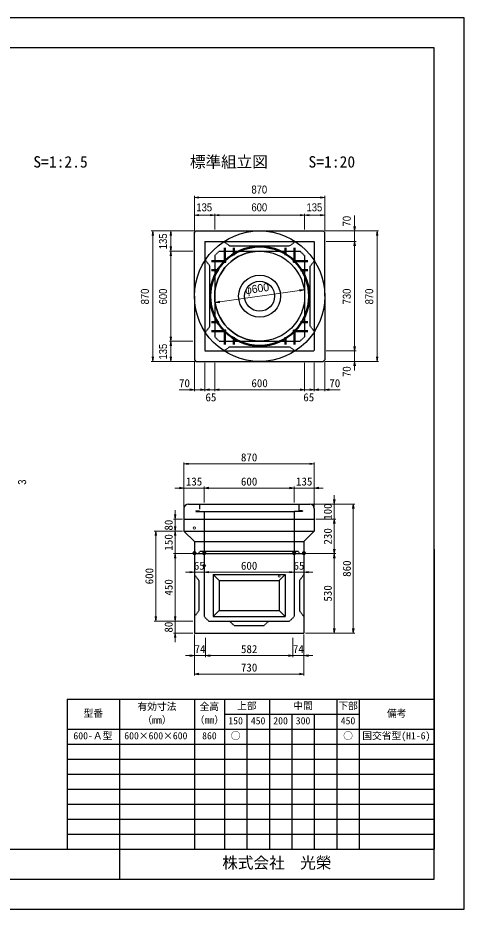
# Model space of a CAD drawing. Units: millimetres, scale not verified. Extents: x -210 to 210, y -148 to 148.
# Drawn here: x 61.1 to 210, y -148.5 to 148.5 of the extents above; entities that cross this region are included whole.
import ezdxf
from ezdxf.enums import TextEntityAlignment as Align

# ---------------------------------------------------------------- set-up
doc = ezdxf.new("R2010")
doc.units = ezdxf.units.MM
doc.linetypes.add('USER2', pattern=[4.7625, 3.175, -1.5875])
doc.layers.add('0-0', color=7, linetype='Continuous')
doc.layers.add('0-9_鉄筋', color=7, linetype='Continuous')
for name, color, linetype, lineweight in [('0-1_0', 9, 'Continuous', 25), ('0-2_dims', 2, 'Continuous', 13), ('0-3_pen1実線', 4, 'Continuous', 13), ('0-4_pen2実線', 3, 'Continuous', 13), ('0-5_pen3実線', 7, 'Continuous', 25), ('0-6_pen4実線', 6, 'Continuous', 25), ('0-8_pen2破線', 3, 'USER2', 25), ('0-A_鉄筋 1', 7, 'Continuous', 50), ('0-B_鉄筋 2', 7, 'USER2', 50)]:
    doc.layers.add(name, color=color, linetype=linetype, lineweight=lineweight)
doc.styles.add('ＭＳ ゴシック', font='')
doc.styles.add('ＭＳ Ｐゴシック', font='')
doc.styles.get('ＭＳ ゴシック').set_extended_font_data('MS Gothic')
doc.styles.get('ＭＳ Ｐゴシック').set_extended_font_data('MS PGothic')

# ---------------------------------------------------------------- blocks, each defined once
blk = doc.blocks.new('部分図 1')
at = {"layer": '0-1_0'}
blk.add_lwpolyline([(0, 0), (8400, 0), (8400, 5940), (0, 5940)], close=True, dxfattribs=at)
at = {"layer": '0-2_dims'}
for p, q in [((6600, 4520), (6600, 4753)), ((7470, 4520), (7470, 4753)), ((6600, 4743), (7470, 4743)), ((6600, 4520), (6600, 4634.58)), ((6735, 4530), (6735, 4634.58)), ((6735, 4530), (6735, 4634.57)), ((7335, 4530), (7335, 4634.57)), ((7335, 4530), (7335, 4634.57)), ((7470, 4520), (7470, 4634.57)), ((6735, 4624.58), (6600, 4624.58)), ((6735, 4624.57), (7335, 4624.57)), ((7335, 4624.57), (7470, 4624.57)), ((7669, 4520), (7669, 4622.73)), ((6600, 4520), (6312, 4520)), ((6322, 4520), (6322, 3650)), ((6600, 4520), (6433, 4520)), ((6443, 4520), (6443, 4385)), ((7470, 4520), (7679, 4520)), ((7470, 4520), (7829, 4520)), ((7669, 4520), (7669, 4450)), ((7819, 4520), (7819, 3650)), ((7480, 4450), (7679, 4450)), ((7480, 4450), (7679, 4450)), ((7669, 4450), (7669, 4390)), ((7669, 4450), (7669, 3720)), ((6590, 4385), (6433, 4385)), ((6590, 4385), (6433, 4385)), ((6443, 4385), (6443, 3785)), ((7331.91, 4127.95), (6738.09, 4042.05)), ((6590, 3785), (6433, 3785)), ((6590, 3785), (6433, 3785)), ((6443, 3785), (6443, 3650)), ((7669, 3720), (7669, 3780)), ((7480, 3720), (7679, 3720)), ((7480, 3720), (7679, 3720)), ((7669, 3720), (7669, 3650)), ((6600, 3650), (6312, 3650)), ((6600, 3650), (6433, 3650)), ((7470, 3650), (7829, 3650)), ((7470, 3650), (7679, 3650)), ((7669, 3650), (7669, 3590))]:
    blk.add_line(p, q, dxfattribs=at)
at = {"layer": '0-2_dims', "lineweight": 18}
for p, q in [((6600, 3650), (6600, 3452)), ((6670, 3640), (6670, 3452)), ((6670, 3640), (6670, 3452)), ((6735, 3640), (6735, 3452)), ((6735, 3640), (6735, 3452)), ((7335, 3640), (7335, 3452)), ((7335, 3640), (7335, 3452)), ((7400, 3640), (7400, 3452)), ((7400, 3640), (7400, 3452)), ((7470, 3650), (7470, 3452)), ((6600, 3462), (6497, 3462)), ((6600, 3462), (6670, 3462)), ((6670, 3462), (6610, 3462)), ((6670, 3462), (6730, 3462)), ((6670, 3462), (6735, 3462)), ((6735, 3462), (6795, 3462)), ((6735, 3462), (7335, 3462)), ((7335, 3462), (7275, 3462)), ((7335, 3462), (7400, 3462)), ((7400, 3462), (7340, 3462)), ((7400, 3462), (7460, 3462)), ((7400, 3462), (7470, 3462)), ((7470, 3462), (7573, 3462)), ((6530, 2679.5), (6530, 2977.5)), ((7400, 2709.5), (7400, 2977.5)), ((6530, 2967.5), (7400, 2967.5)), ((6530, 2806.5), (6470, 2806.5)), ((6530, 2679.5), (6530, 2816.5)), ((6530, 2806.5), (6665, 2806.5)), ((6665, 2709.5), (6665, 2816.5)), ((6665, 2709.5), (6665, 2816.5)), ((6665, 2806.5), (6725, 2806.5)), ((6665, 2806.5), (7265, 2806.5)), ((7265, 2806.5), (7205, 2806.5)), ((7265, 2709.5), (7265, 2816.5)), ((7265, 2709.5), (7265, 2816.5)), ((7265, 2806.5), (7400, 2806.5)), ((7400, 2679.5), (7400, 2816.5)), ((7400, 2806.5), (7460, 2806.5)), ((7533, 2699.5), (7533, 2759.5)), ((7380, 2699.5), (7543, 2699.5)), ((7380, 2699.5), (7670, 2699.5)), ((7533, 2699.5), (7533, 2599.5)), ((7660, 2699.5), (7660, 1839.5)), ((6471, 2599.5), (6471, 2659.5)), ((6520, 2599.5), (6461, 2599.5)), ((6471, 2599.5), (6471, 2519.5)), ((6471, 2519.5), (6471, 2579.5)), ((7410, 2599.5), (7543, 2599.5)), ((7410, 2599.5), (7543, 2599.5)), ((7533, 2599.5), (7533, 2539.5)), ((7533, 2599.5), (7533, 2369.5)), ((6520, 2519.5), (6332, 2519.5)), ((6342, 2519.5), (6342, 1919.5)), ((6520, 2519.5), (6461, 2519.5)), ((6520, 2519.5), (6461, 2519.5)), ((6471, 2519.5), (6471, 2369.5)), ((6471, 2519.5), (6471, 2459.5)), ((6590, 2369.5), (6461, 2369.5)), ((6590, 2369.5), (6461, 2369.5)), ((6471, 2369.5), (6471, 1919.5)), ((6471, 2369.5), (6471, 2309.5)), ((6600, 2359.5), (6600, 2235.5)), ((6665, 2359.5), (6665, 2235.5)), ((6665, 2359.5), (6665, 2235.5)), ((7265, 2359.5), (7265, 2235.5)), ((7265, 2359.5), (7265, 2235.5)), ((7330, 2363.25), (7330, 2235.5)), ((7340, 2369.5), (7543, 2369.5)), ((7350, 2369.5), (7543, 2369.5)), ((7533, 2369.5), (7533, 1839.5)), ((6600, 2245.5), (6540, 2245.5)), ((6600, 2245.5), (6665, 2245.5)), ((6665, 2245.5), (6725, 2245.5)), ((6665, 2245.5), (7265, 2245.5)), ((7265, 2245.5), (7205, 2245.5)), ((7265, 2245.5), (7330, 2245.5)), ((7330, 2245.5), (7390, 2245.5)), ((6471, 1919.5), (6471, 1979.5)), ((6590, 1919.5), (6332, 1919.5)), ((6590, 1919.5), (6461, 1919.5)), ((6590, 1919.5), (6461, 1919.5)), ((6471, 1919.5), (6471, 1839.5)), ((6590, 1839.5), (6461, 1839.5)), ((6471, 1839.5), (6471, 1779.5)), ((6600, 1829.5), (6600, 1557)), ((6600.03, 1818.63), (6600.03, 1679.9)), ((6674.4, 1808.9), (6674.4, 1679.9)), ((6674.4, 1808.9), (6674.4, 1679.9)), ((7256.6, 1808.9), (7256.6, 1679.9)), ((7256.6, 1808.9), (7256.6, 1679.9)), ((7330, 1829.5), (7330, 1557)), ((7340, 1839.5), (7543, 1839.5)), ((7350, 1839.5), (7670, 1839.5)), ((7330.5, 1779), (7330.5, 1679.9)), ((6600.03, 1689.9), (6540.03, 1689.9)), ((6600.03, 1689.9), (6674.4, 1689.9)), ((6674.4, 1689.9), (6734.4, 1689.9)), ((6674.4, 1689.9), (7256.6, 1689.9)), ((7256.6, 1689.9), (7196.6, 1689.9)), ((7256.6, 1689.9), (7330.5, 1689.9)), ((7330.5, 1689.9), (7390.5, 1689.9)), ((6600, 1567), (7330, 1567))]:
    blk.add_line(p, q, dxfattribs=at)
at = {"layer": '0-2_dims'}
for points in [[(6630, 4748), (6600, 4743), (6630, 4738)], [(7440, 4738), (7470, 4743), (7440, 4748)], [(6630, 4629.58), (6600, 4624.58), (6630, 4619.58)], [(6705, 4619.58), (6735, 4624.58), (6705, 4629.58)], [(6765, 4629.57), (6735, 4624.57), (6765, 4619.57)], [(7305, 4619.57), (7335, 4624.57), (7305, 4629.57)], [(7365, 4629.57), (7335, 4624.57), (7365, 4619.57)], [(7440, 4619.57), (7470, 4624.57), (7440, 4629.57)], [(6327, 4490), (6322, 4520), (6317, 4490)], [(6448, 4490), (6443, 4520), (6438, 4490)], [(7664, 4550), (7669, 4520), (7674, 4550)], [(7824, 4490), (7819, 4520), (7814, 4490)], [(6438, 4415), (6443, 4385), (6448, 4415)], [(7674, 4420), (7669, 4450), (7664, 4420)], [(7674, 4420), (7669, 4450), (7664, 4420)], [(6448, 4355), (6443, 4385), (6438, 4355)], [(7302.93, 4118.71), (7331.91, 4127.95), (7301.5, 4128.61)], [(6767.07, 4051.29), (6738.09, 4042.05), (6768.5, 4041.39)], [(6438, 3815), (6443, 3785), (6448, 3815)], [(6448, 3755), (6443, 3785), (6438, 3755)], [(7664, 3750), (7669, 3720), (7674, 3750)], [(7664, 3750), (7669, 3720), (7674, 3750)], [(6317, 3680), (6322, 3650), (6327, 3680)], [(6438, 3680), (6443, 3650), (6448, 3680)], [(7674, 3620), (7669, 3650), (7664, 3620)], [(7814, 3680), (7819, 3650), (7824, 3680)]]:
    blk.add_lwpolyline(points, dxfattribs=at)
at = {"layer": '0-2_dims', "lineweight": 18}
for points in [[(6570, 3457), (6600, 3462), (6570, 3467)], [(6640, 3457), (6670, 3462), (6640, 3467)], [(6700, 3467), (6670, 3462), (6700, 3457)], [(6765, 3467), (6735, 3462), (6765, 3457)], [(6765, 3467), (6735, 3462), (6765, 3457)], [(7305, 3457), (7335, 3462), (7305, 3467)], [(7305, 3457), (7335, 3462), (7305, 3467)], [(7370, 3457), (7400, 3462), (7370, 3467)], [(7430, 3467), (7400, 3462), (7430, 3457)], [(7500, 3467), (7470, 3462), (7500, 3457)], [(6560, 2972.5), (6530, 2967.5), (6560, 2962.5)], [(7370, 2962.5), (7400, 2967.5), (7370, 2972.5)], [(6500, 2801.5), (6530, 2806.5), (6500, 2811.5)], [(6695, 2811.5), (6665, 2806.5), (6695, 2801.5)], [(6695, 2811.5), (6665, 2806.5), (6695, 2801.5)], [(7235, 2801.5), (7265, 2806.5), (7235, 2811.5)], [(7235, 2801.5), (7265, 2806.5), (7235, 2811.5)], [(7430, 2811.5), (7400, 2806.5), (7430, 2801.5)], [(7528, 2729.5), (7533, 2699.5), (7538, 2729.5)], [(7665, 2669.5), (7660, 2699.5), (7655, 2669.5)], [(6466, 2629.5), (6471, 2599.5), (6476, 2629.5)], [(7538, 2569.5), (7533, 2599.5), (7528, 2569.5)], [(7538, 2569.5), (7533, 2599.5), (7528, 2569.5)], [(6347, 2489.5), (6342, 2519.5), (6337, 2489.5)], [(6466, 2549.5), (6471, 2519.5), (6476, 2549.5)], [(6476, 2489.5), (6471, 2519.5), (6466, 2489.5)], [(7528, 2399.5), (7533, 2369.5), (7538, 2399.5)], [(6476, 2339.5), (6471, 2369.5), (6466, 2339.5)], [(6476, 2339.5), (6471, 2369.5), (6466, 2339.5)], [(7538, 2339.5), (7533, 2369.5), (7528, 2339.5)], [(6570, 2240.5), (6600, 2245.5), (6570, 2250.5)], [(6695, 2250.5), (6665, 2245.5), (6695, 2240.5)], [(6695, 2250.5), (6665, 2245.5), (6695, 2240.5)], [(7235, 2240.5), (7265, 2245.5), (7235, 2250.5)], [(7235, 2240.5), (7265, 2245.5), (7235, 2250.5)], [(7360, 2250.5), (7330, 2245.5), (7360, 2240.5)], [(6337, 1949.5), (6342, 1919.5), (6347, 1949.5)], [(6466, 1949.5), (6471, 1919.5), (6476, 1949.5)], [(6466, 1949.5), (6471, 1919.5), (6476, 1949.5)], [(7528, 1869.5), (7533, 1839.5), (7538, 1869.5)], [(7655, 1869.5), (7660, 1839.5), (7665, 1869.5)], [(6476, 1809.5), (6471, 1839.5), (6466, 1809.5)], [(6570.03, 1684.9), (6600.03, 1689.9), (6570.03, 1694.9)], [(6704.4, 1694.9), (6674.4, 1689.9), (6704.4, 1684.9)], [(6704.4, 1694.9), (6674.4, 1689.9), (6704.4, 1684.9)], [(7226.6, 1684.9), (7256.6, 1689.9), (7226.6, 1694.9)], [(7226.6, 1684.9), (7256.6, 1689.9), (7226.6, 1694.9)], [(7360.5, 1694.9), (7330.5, 1689.9), (7360.5, 1684.9)], [(6630, 1572), (6600, 1567), (6630, 1562)], [(7300, 1562), (7330, 1567), (7300, 1572)]]:
    blk.add_lwpolyline(points, dxfattribs=at)
at = {"layer": '0-3_pen1実線'}
blk.add_line((7297, 2694.82), (7301.68, 2699.5), dxfattribs=at)
at = {"layer": '0-4_pen2実線'}
for centre, radius in [((6600, 2539.5), 8), ((6665, 2289.5), 8), ((7165, 2219.5), 6)]:
    blk.add_circle(centre, radius, dxfattribs=at)
at = {"layer": '0-5_pen3実線'}
for p, q in [((6600, 4510), (6610, 4520)), ((6610, 4520), (7460, 4520)), ((7470, 4510), (7460, 4520)), ((6600, 4085), (6600, 4510)), ((7470, 4085), (7470, 4510)), ((6600, 4085), (6600, 3660)), ((7470, 4085), (7470, 3660)), ((6600, 3660), (6610, 3650)), ((6600, 3660), (6610, 3650)), ((6610, 3650), (7460, 3650)), ((7470, 3660), (7460, 3650)), ((7470, 3660), (7460, 3650)), ((6560, 2699.5), (7370, 2699.5)), ((6530, 2669.5), (6530, 2599.5)), ((7400, 2669.5), (7400, 2599.5)), ((6530, 2599.5), (6530, 2519.5)), ((6530, 2599.5), (7400, 2599.5)), ((7400, 2599.5), (7400, 2519.5)), ((6600, 2449.5), (6530, 2519.5)), ((6530, 2519.5), (7400, 2519.5)), ((7330, 2449.5), (7400, 2519.5)), ((6600, 2449.5), (6600, 2369.5)), ((6600, 2449.5), (7330, 2449.5)), ((7330, 2449.5), (7330, 2369.5)), ((6600, 2369.5), (6600, 1839.5)), ((6600, 2369.5), (7330, 2369.5)), ((7330, 2369.5), (7330, 1839.5)), ((6725, 2229.5), (6725, 1949.5)), ((6725, 2229.5), (6765, 2189.5)), ((6725, 2229.5), (6965, 2229.5)), ((6965, 2229.5), (7205, 2229.5)), ((7205, 2229.5), (7165, 2189.5)), ((7205, 2229.5), (7205, 1949.5)), ((6765, 2189.5), (6765, 1989.5)), ((6765, 2189.5), (6965, 2189.5)), ((6965, 2189.5), (7165, 2189.5)), ((7165, 2189.5), (7165, 1989.5)), ((6725, 1949.5), (6765, 1989.5)), ((6765, 1989.5), (6965, 1989.5)), ((6965, 1989.5), (7165, 1989.5)), ((7205, 1949.5), (7165, 1989.5)), ((6725, 1949.5), (6965, 1949.5)), ((6965, 1949.5), (7205, 1949.5)), ((6600, 1839.5), (7330, 1839.5)), ((6100, 1400), (6100, 400)), ((6600, 1400), (6600, 400)), ((6800, 1400), (6800, 400)), ((7100, 1400), (7100, 400)), ((7550, 1400), (7550, 400)), ((7700, 1400), (7700, 400)), ((6800, 1300), (7700, 1300)), ((6950, 1300), (6950, 400)), ((7250, 1300), (7250, 400)), ((7400, 1300), (7400, 400)), ((5750, 1200), (8200, 1200)), ((5750, 1100), (8200, 1100)), ((5750, 1000), (8200, 1000)), ((5750, 900), (8200, 900)), ((5750, 800), (8200, 800)), ((5750, 700), (8200, 700)), ((5750, 600), (8200, 600)), ((5750, 500), (8200, 500))]:
    blk.add_line(p, q, dxfattribs=at)
for radius in [435, 300, 140, 100]:
    blk.add_circle((7035, 4085), radius, dxfattribs=at)
for centre, radius, start, end in [((7035, 4085), 300, 90, 270), ((6560, 2669.5), 30, 90, 180), ((7370, 2669.5), 30, 0, 90)]:
    blk.add_arc(centre, radius, start, end, dxfattribs=at)
at = {"layer": '0-6_pen4実線'}
for p, q in [((8200, 2400), (8200, 1400)), ((5750, 1400), (8200, 1400)), ((5750, 1400), (5750, 400)), ((8200, 1400), (8200, 400)), ((200, 400), (8200, 400)), ((6100, 400), (6100, 200))]:
    blk.add_line(p, q, dxfattribs=at)
blk.add_lwpolyline([(200, 200), (8200, 200), (8200, 5740), (200, 5740)], close=True, dxfattribs=at)
at = {"layer": '0-8_pen2破線'}
for p, q in [((6670, 4450), (7400, 4450)), ((6670, 4450), (6670, 3720)), ((6835, 4419.9), (6795, 4449.9)), ((7400, 4450), (7400, 3720)), ((6765, 4385), (6735, 4355)), ((6735, 4355), (6735, 3815)), ((6765, 4385), (7305, 4385)), ((7305, 4385), (7335, 4355)), ((7335, 4355), (7335, 3815)), ((7373, 4285), (7403, 4325)), ((7373, 3885), (7373, 4285)), ((6703.42, 3885), (6673.42, 3845)), ((7373, 3885), (7403, 3845)), ((6735, 3815), (6765, 3785)), ((7335, 3815), (7305, 3785)), ((6765, 3785), (7305, 3785)), ((6835, 3748), (6795, 3718)), ((6835, 3748), (7235, 3748)), ((7235, 3748), (7275, 3718)), ((6670, 3720), (7400, 3720)), ((6633, 2699.5), (6633, 2664.5)), ((7297, 2699.5), (7297, 2655.5)), ((6609, 2655.5), (6633, 2655.5)), ((6609, 2655.5), (6609, 2649.5)), ((6609, 2649.5), (7265, 2649.5)), ((6665, 2649.5), (6665, 2599.5)), ((7321, 2649.5), (7265, 2649.5)), ((7265, 2649.5), (7265, 2599.5)), ((7321, 2655.5), (7297, 2655.5)), ((7321, 2655.5), (7321, 2649.5)), ((6665, 2599.5), (6665, 2384.5)), ((7265, 2599.5), (7265, 2384.5)), ((6630, 2369.5), (6635, 2384.5)), ((7295, 2384.5), (6635, 2384.5)), ((7300, 2369.5), (7295, 2384.5)), ((6665, 2369.5), (6665, 1949.5)), ((7265, 2369.5), (7265, 1949.5)), ((6600, 2229.5), (6630, 2189.5)), ((6665, 1949.5), (6695, 1919.5)), ((6695, 1919.5), (6965, 1919.5)), ((6835, 1919.5), (6865, 1889.5)), ((6965, 1919.5), (7235, 1919.5)), ((7095, 1919.5), (7065, 1889.5)), ((7265, 1949.5), (7235, 1919.5)), ((6865, 1889.5), (6965, 1889.5)), ((6965, 1889.5), (7065, 1889.5))]:
    blk.add_line(p, q, dxfattribs=at)
for points in [[(6835, 4419.9), (7235, 4419.9), (7275, 4449.9)], [(6703.42, 3885), (6703.42, 4285), (6673.42, 4325)], [(7330, 2229.5), (7300, 2189.5), (7300, 1989.5), (7330, 1949.5)], [(6630, 2189.5), (6630, 1989.5), (6600, 1949.5)]]:
    blk.add_lwpolyline(points, dxfattribs=at)
at = {"layer": '0-A_鉄筋 1'}
for p, q in [((6802.5, 4307.5), (6802.5, 4367.5)), ((6862.5, 4357.5), (6862.5, 4367.5)), ((7207.5, 4357.5), (7207.5, 4367.5)), ((7267.5, 4307.5), (7267.5, 4367.5)), ((6752.5, 4317.5), (6812.5, 4317.5)), ((7317.5, 4317.5), (7257.5, 4317.5)), ((6752.5, 4257.5), (6762.5, 4257.5)), ((7317.5, 4257.5), (7307.5, 4257.5)), ((6752.5, 3912.5), (6762.5, 3912.5)), ((6802.5, 3862.5), (6802.5, 3802.5)), ((7267.5, 3862.5), (7267.5, 3802.5)), ((7317.5, 3912.5), (7307.5, 3912.5)), ((6752.5, 3852.5), (6812.5, 3852.5)), ((6862.5, 3812.5), (6862.5, 3802.5)), ((7207.5, 3812.5), (7207.5, 3802.5)), ((7317.5, 3852.5), (7257.5, 3852.5))]:
    blk.add_line(p, q, dxfattribs=at)
blk.add_circle((7035, 4085), 330, dxfattribs=at)
at = {"layer": '0-B_鉄筋 2'}
for p, q in [((6802.5, 4367.5), (6802.5, 4407.5)), ((6862.5, 4367.5), (6862.5, 4407.5)), ((7207.5, 4367.5), (7207.5, 4407.5)), ((7267.5, 4367.5), (7267.5, 4407.5)), ((6752.5, 4317.5), (6712.5, 4317.5)), ((7317.5, 4317.5), (7357.5, 4317.5)), ((6752.5, 4257.5), (6712.5, 4257.5)), ((7317.5, 4257.5), (7357.5, 4257.5)), ((6752.5, 3912.5), (6712.5, 3912.5)), ((7317.5, 3912.5), (7357.5, 3912.5)), ((6752.5, 3852.5), (6712.5, 3852.5)), ((6802.5, 3802.5), (6802.5, 3762.5)), ((6862.5, 3802.5), (6862.5, 3762.5)), ((7207.5, 3802.5), (7207.5, 3762.5)), ((7267.5, 3802.5), (7267.5, 3762.5)), ((7317.5, 3852.5), (7357.5, 3852.5))]:
    blk.add_line(p, q, dxfattribs=at)
at = {"layer": '0-2_dims', "color": 7, "style": 'ＭＳ Ｐゴシック', "width": 0.9}
for s, p in [('870', (6980.45, 4753)), ('135', (6612.95, 4634.58)), ('600', (6980.45, 4634.57)), ('135', (7347.95, 4634.57))]:
    blk.add_text(s, height=53.32, dxfattribs=at).set_placement(p, align=Align.BOTTOM_LEFT)
for s, p in [('70', (7659, 4550)), ('135', (6433, 4397.95)), ('870', (6312, 4030.45)), ('600', (6433, 4030.45)), ('730', (7659, 4030.45)), ('870', (7809, 4030.45)), ('135', (6433, 3662.95)), ('70', (7659, 3547.27)), ('3', (5492.78, 2828.22))]:
    blk.add_text(s, height=53.32, rotation=90, dxfattribs=at).set_placement(p, align=Align.BOTTOM_LEFT)
at = {"layer": '0-2_dims', "color": 7}
for s, height, rotation, style, p in [('φ600', 53.32, 8.232, 'ＭＳ Ｐゴシック', (6943.6, 4081.88)), ('100', 53.52, 90, 'ＭＳ ゴシック', (7532.5, 2594.75)), ('80', 53.52, 90, 'ＭＳ ゴシック', (6470.5, 2523)), ('150', 53.52, 90, 'ＭＳ ゴシック', (6470.5, 2389.75)), ('230', 53.52, 90, 'ＭＳ ゴシック', (7532.5, 2429.75)), ('860', 53.52, 90, 'ＭＳ ゴシック', (7659.5, 2214.75)), ('600', 53.52, 90, 'ＭＳ ゴシック', (6341.5, 2164.75)), ('450', 53.52, 90, 'ＭＳ ゴシック', (6470.5, 2089.75)), ('530', 53.52, 90, 'ＭＳ ゴシック', (7532.5, 2049.75)), ('80', 53.52, 90, 'ＭＳ ゴシック', (6470.5, 1843))]:
    blk.add_text(s, height=height, rotation=rotation, dxfattribs=dict(at, style=style)).set_placement(p, align=Align.BOTTOM_LEFT)
at = {"layer": '0-2_dims', "color": 7, "style": 'ＭＳ ゴシック'}
for s, p in [('70', (6497, 3462.5)), ('600', (6980.25, 3462.5)), ('70', (7500, 3462.5)), ('65', (6673.5, 3368.5)), ('65', (7326.5, 3368.5)), ('870', (6910.25, 2968)), ('135', (6542.75, 2807)), ('600', (6910.25, 2807)), ('135', (7277.75, 2807)), ('65', (6596, 2246)), ('600', (6910.25, 2246)), ('65', (7261, 2246)), ('74', (6600.72, 1690.4)), ('582', (6910.75, 1690.4)), ('74', (7257.05, 1690.4)), ('730', (6910.25, 1567.5))]:
    blk.add_text(s, height=53.52, dxfattribs=at).set_placement(p, align=Align.BOTTOM_LEFT)
at = {"layer": '0-5_pen3実線', "style": 'ＭＳ ゴシック'}
for s, height, p in [('S=1:2.5', 76.23, (5524.88, 4919.16)), ('\u3000標準組立図\u3000', 76.23, (6466, 4919.16)), ('S=1:20', 76.24, (7361.06, 4919.16)), ('有効寸法', 47.65, (6220.02, 1312.5)), ('全高', 47.65, (6635.01, 1312.51)), ('上部', 47.68, (6884.97, 1317.49)), ('中間', 47.64, (7260.02, 1317.51)), ('下部', 47.68, (7559.97, 1317.48)), ('型番', 47.64, (5860.01, 1267.51)), ('備考', 47.63, (7885.03, 1267.51)), ('（mm）', 47.66, (6252.49, 1222.5)), ('（mm）', 47.66, (6602.49, 1222.5)), ('150', 47.65, (6826.26, 1217.5)), ('450', 47.64, (6976.27, 1217.51)), ('200', 47.65, (7126.26, 1217.5)), ('300', 47.64, (7276.26, 1217.51)), ('450', 47.64, (7576.27, 1217.51)), ('600-Ａ型', 47.65, (5792.31, 1117.5)), ('600×600×600', 47.65, (6131.77, 1117.5)), ('860', 47.65, (6651.25, 1117.5)), ('○', 47.58, (6842.55, 1117.55)), ('○', 47.58, (7592.55, 1117.55)), ('国交省型(H1-6)', 47.65, (7720, 1117.5)), ('株式会社\u3000光榮', 76.24, (6786.05, 248.01))]:
    blk.add_text(s, height=height, dxfattribs=at).set_placement(p, align=Align.BOTTOM_LEFT)
at = {"layer": '0-9_鉄筋', "style": 'ＭＳ ゴシック'}
for p in [(6585, 2354.6), (6650, 2354.4), (7250.1, 2354.6), (7315.1, 2354.4)]:
    blk.add_text('●', height=21.99, dxfattribs=at).set_placement(p, align=Align.BOTTOM_LEFT)

msp = doc.modelspace()

# ---------------------------------------------------------------- block references
at = {"layer": '0-0', "xscale": 0.05, "yscale": 0.05}
msp.add_blockref('部分図 1', (-210, -148.5), dxfattribs=at)

doc.saveas('drawing.dxf')
